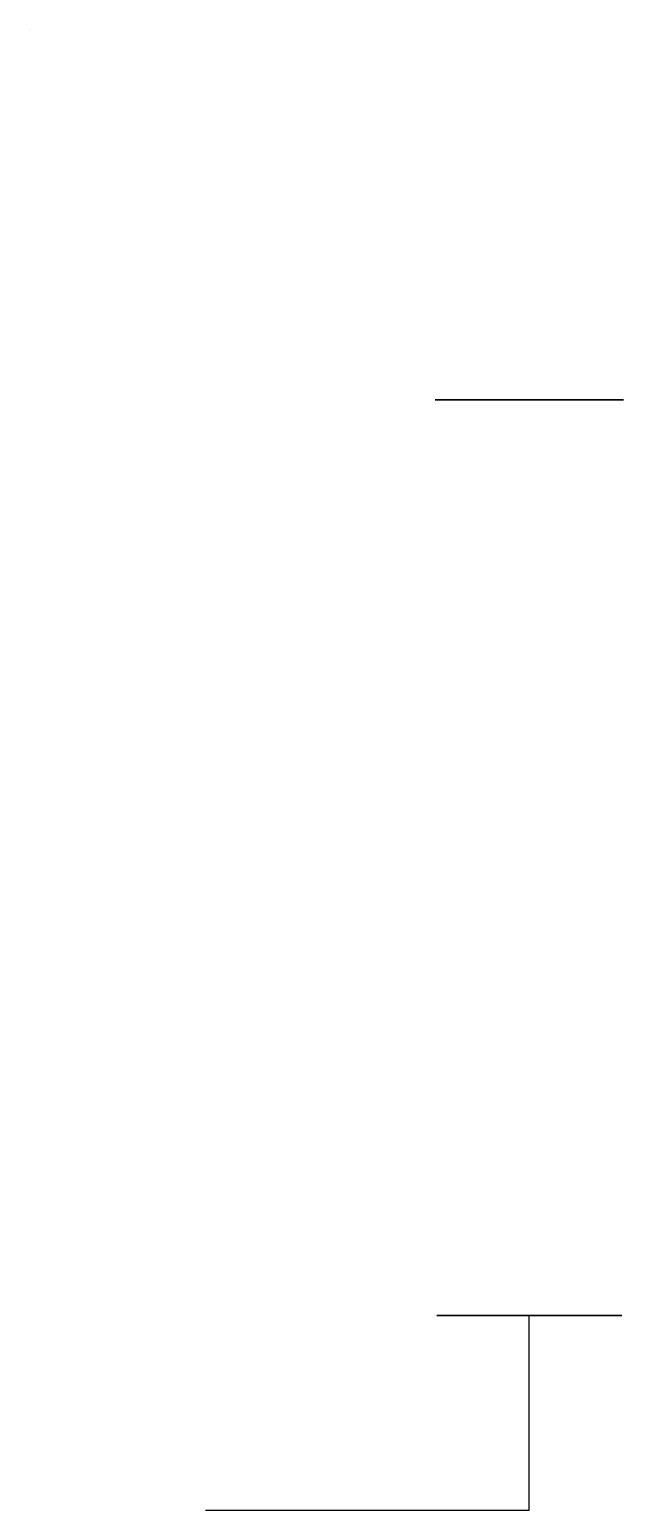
# Model space of a CAD drawing. Header units: inches. Extents: x 75.5 to 107.6, y 85 to 165.
import ezdxf

# ---------------------------------------------------------------- set-up
doc = ezdxf.new("R2010")
doc.units = ezdxf.units.IN
doc.header["$MEASUREMENT"] = 0

msp = doc.modelspace()

# ---------------------------------------------------------------- linework, layer by layer
at = {"color": 18, "true_color": 0x000000, "extrusion": (0, 1, 0)}
msp.add_line((75.5, 165, 70), (75.5, 165, 15), dxfattribs=at)
at = {"color": 18, "true_color": 0x000000, "extrusion": (-0.983175, 8.11211e-17, 0.182669)}
msp.add_line((102.5, 85, 62.558), (102.5, 95.534, 62.558), dxfattribs=at)
at = {"color": 18, "true_color": 0x000000}
msp.add_line((102.5, 85, 52.558), (85, 85, 42.337), dxfattribs=at)
at = {"color": 18, "true_color": 0x000000, "extrusion": (0, -1, 0)}
msp.add_circle((102.5, 70, -145), 5.088, dxfattribs=at)
at = {"color": 18, "true_color": 0x000000, "extrusion": (-1.93405e-16, 1, -1.12966e-16)}
msp.add_circle((-102.5, 62.558, 95.534), 5, dxfattribs=at)

doc.saveas('drawing.dxf')
